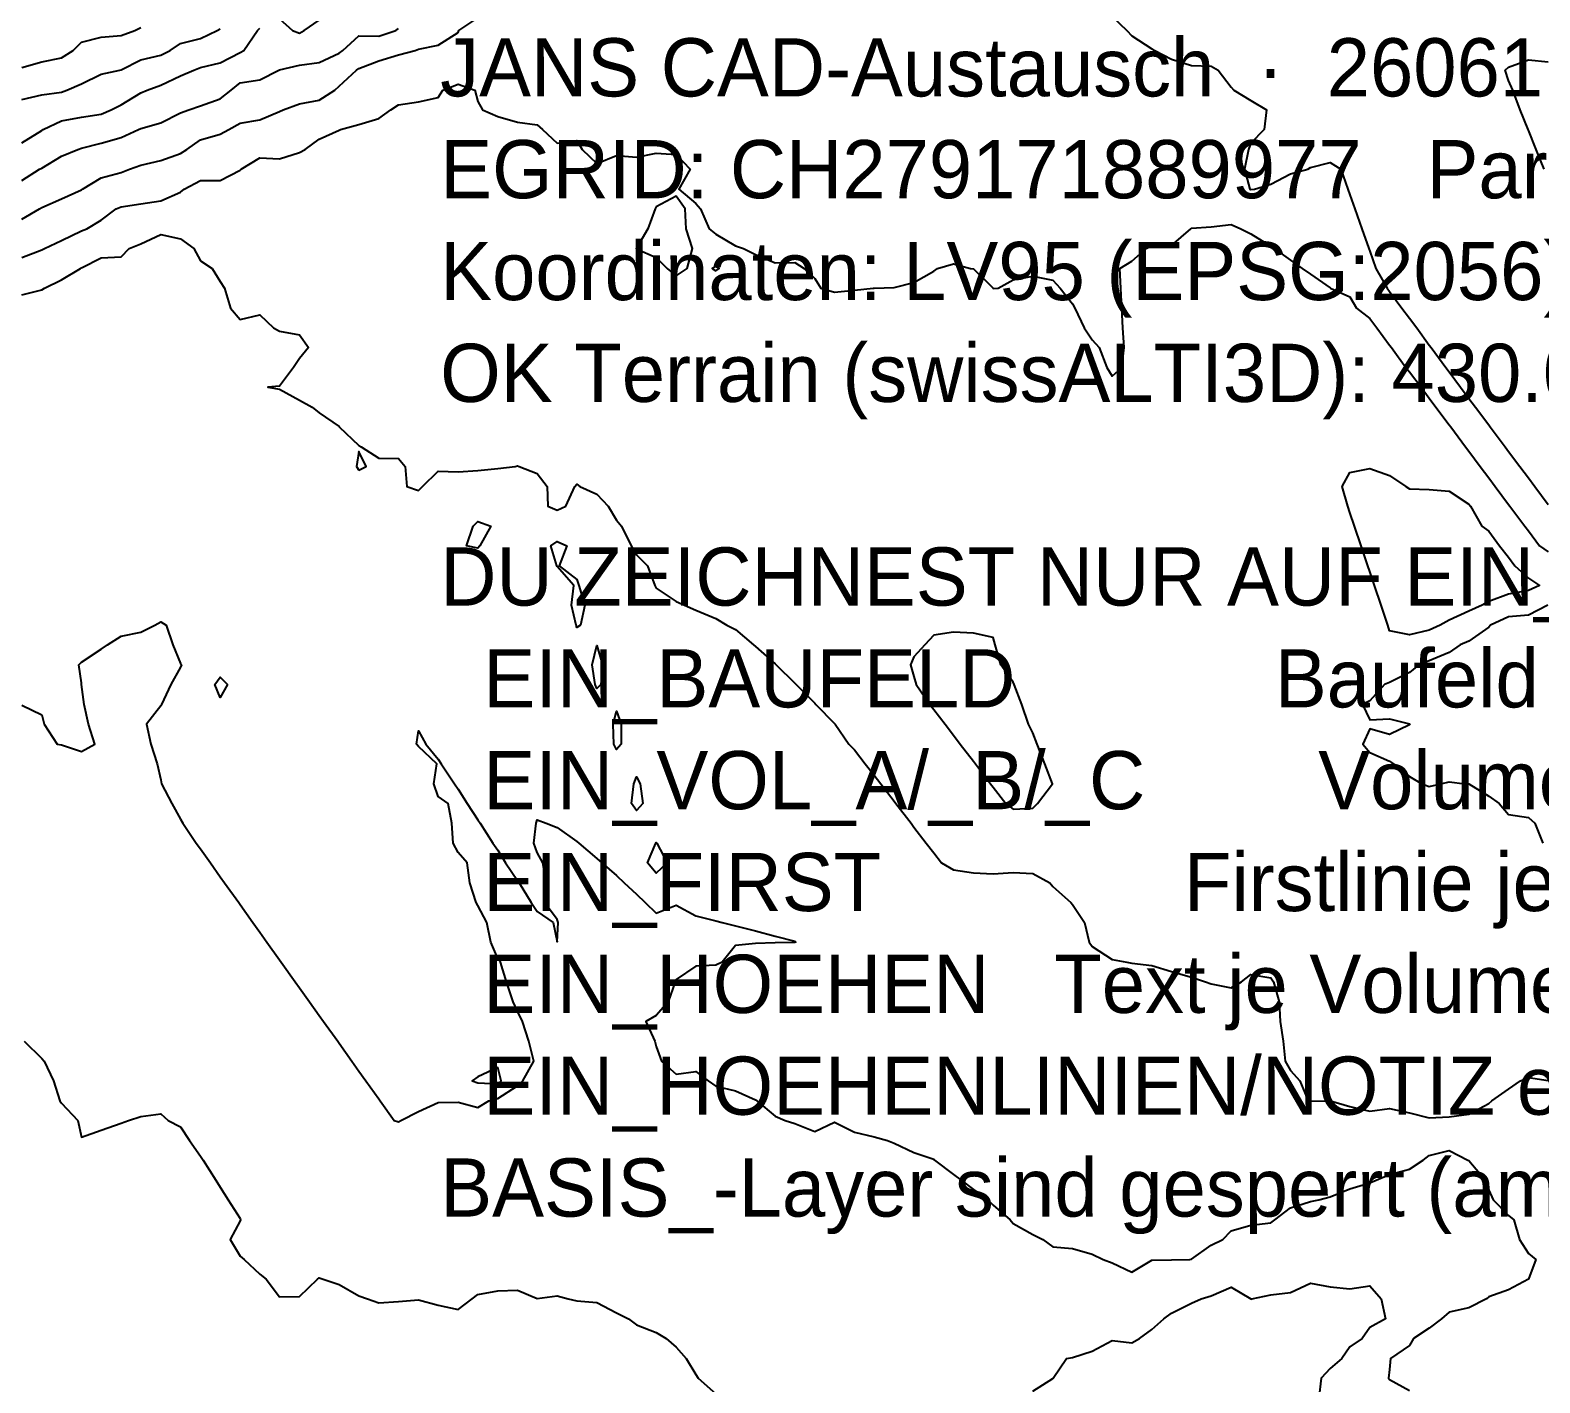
# Model space of a CAD drawing. Header units: metres. Extents: x 2681030 to 2681330, y 1246000 to 1246290.
# Drawn here: x 2681128.96 to 2681167.04, y 1246052.14 to 1246086.26 of the extents above; entities that cross this region are included whole.
import ezdxf

# ---------------------------------------------------------------- set-up
doc = ezdxf.new("R2010")
doc.units = ezdxf.units.M
doc.layers.add('BASIS_HOEHENLINIEN', color=8, linetype='Continuous')
doc.layers.add('BASIS_META', color=7, linetype='Continuous')

msp = doc.modelspace()

# ---------------------------------------------------------------- linework, layer by layer
at = {"layer": 'BASIS_HOEHENLINIEN'}
for points in [[(2681128.75, 1246081.489, 442.5), (2681129.194, 1246081.75, 442.5), (2681129.25, 1246081.785, 442.5), (2681129.75, 1246082.008, 442.5), (2681130.25, 1246082.235, 442.5), (2681130.278, 1246082.25, 442.5), (2681130.75, 1246082.536, 442.5), (2681131.25, 1246082.673, 442.5), (2681131.462, 1246082.75, 442.5), (2681131.75, 1246082.855, 442.5), (2681132.25, 1246082.973, 442.5), (2681132.75, 1246083.152, 442.5), (2681132.912, 1246083.25, 442.5), (2681133.25, 1246083.493, 442.5), (2681133.75, 1246083.635, 442.5), (2681133.969, 1246083.75, 442.5), (2681134.25, 1246083.916, 442.5), (2681134.75, 1246083.999, 442.5), (2681135.25, 1246084.208, 442.5), (2681135.336, 1246084.25, 442.5), (2681135.75, 1246084.399, 442.5), (2681136.25, 1246084.497, 442.5), (2681136.64, 1246084.75, 442.5), (2681136.75, 1246084.851, 442.5), (2681137.192, 1246085.25, 442.5), (2681137.25, 1246085.295, 442.5), (2681137.75, 1246085.483, 442.5), (2681138.25, 1246085.635, 442.5), (2681138.666, 1246085.75, 442.5), (2681138.75, 1246085.78, 442.5), (2681139.25, 1246085.883, 442.5), (2681139.75, 1246086.202, 442.5), (2681139.773, 1246086.25, 442.5), (2681140.25, 1246086.574, 442.5)], [(2681135.25, 1246086.543, 441.5), (2681135.578, 1246086.25, 441.5), (2681135.75, 1246086.181, 441.5), (2681135.871, 1246086.25, 441.5), (2681136.25, 1246086.512, 441.5)], [(2681156.25, 1246086.604, 442.5), (2681156.624, 1246086.25, 442.5), (2681156.75, 1246086.12, 442.5), (2681157.25, 1246085.789, 442.5), (2681157.327, 1246085.75, 442.5), (2681157.75, 1246085.532, 442.5), (2681158.25, 1246085.365, 442.5), (2681158.75, 1246085.352, 442.5), (2681158.925, 1246085.25, 442.5), (2681159.25, 1246084.824, 442.5), (2681159.321, 1246084.75, 442.5), (2681159.75, 1246084.482, 442.5), (2681160.147, 1246084.25, 442.5), (2681160.088, 1246083.75, 442.5), (2681159.75, 1246083.409, 442.5), (2681159.689, 1246083.25, 442.5), (2681159.586, 1246082.75, 442.5), (2681159.726, 1246082.25, 442.5), (2681159.75, 1246082.241, 442.5), (2681159.845, 1246082.25, 442.5), (2681160.25, 1246082.373, 442.5), (2681160.75, 1246082.634, 442.5), (2681161.188, 1246082.75, 442.5), (2681161.25, 1246082.799, 442.5), (2681161.75, 1246082.922, 442.5), (2681162.023, 1246082.75, 442.5), (2681162.199, 1246082.25, 442.5), (2681162.25, 1246082.104, 442.5), (2681162.374, 1246081.75, 442.5), (2681162.55, 1246081.25, 442.5), (2681162.727, 1246080.75, 442.5), (2681162.75, 1246080.682, 442.5), (2681162.902, 1246080.25, 442.5), (2681163.186, 1246079.75, 442.5), (2681163.25, 1246079.663, 442.5), (2681163.562, 1246079.25, 442.5), (2681163.75, 1246078.994, 442.5), (2681163.933, 1246078.75, 442.5), (2681164.25, 1246078.315, 442.5), (2681164.299, 1246078.25, 442.5), (2681164.668, 1246077.75, 442.5), (2681164.75, 1246077.64, 442.5), (2681165.042, 1246077.25, 442.5), (2681165.25, 1246076.971, 442.5), (2681165.415, 1246076.75, 442.5), (2681165.75, 1246076.302, 442.5), (2681165.789, 1246076.25, 442.5), (2681166.162, 1246075.75, 442.5), (2681166.25, 1246075.632, 442.5), (2681166.536, 1246075.25, 442.5), (2681166.75, 1246074.963, 442.5), (2681166.909, 1246074.75, 442.5), (2681167.25, 1246074.294, 442.5)], [(2681128.75, 1246085.318, 440.5), (2681129.25, 1246085.46, 440.5), (2681129.75, 1246085.565, 440.5), (2681130.044, 1246085.75, 440.5), (2681130.25, 1246085.956, 440.5), (2681130.75, 1246086.081, 440.5), (2681131.25, 1246086.122, 440.5), (2681131.597, 1246086.25, 440.5), (2681131.75, 1246086.329, 440.5)], [(2681128.75, 1246083.419, 441.5), (2681129.25, 1246083.725, 441.5), (2681129.285, 1246083.75, 441.5), (2681129.75, 1246083.97, 441.5), (2681130.25, 1246084.069, 441.5), (2681130.75, 1246084.144, 441.5), (2681131.001, 1246084.25, 441.5), (2681131.25, 1246084.38, 441.5), (2681131.75, 1246084.679, 441.5), (2681131.906, 1246084.75, 441.5), (2681132.25, 1246084.874, 441.5), (2681132.75, 1246085.108, 441.5), (2681133.081, 1246085.25, 441.5), (2681133.25, 1246085.314, 441.5), (2681133.75, 1246085.432, 441.5), (2681134.25, 1246085.693, 441.5), (2681134.345, 1246085.75, 441.5), (2681134.693, 1246086.25, 441.5), (2681134.75, 1246086.308, 441.5)], [(2681128.75, 1246082.471, 442), (2681129.193, 1246082.75, 442), (2681129.25, 1246082.782, 442), (2681129.75, 1246083.08, 442), (2681130.163, 1246083.25, 442), (2681130.25, 1246083.279, 442), (2681130.75, 1246083.411, 442), (2681131.25, 1246083.554, 442), (2681131.692, 1246083.75, 442), (2681131.75, 1246083.777, 442), (2681132.25, 1246083.922, 442), (2681132.75, 1246084.173, 442), (2681132.959, 1246084.25, 442), (2681133.25, 1246084.354, 442), (2681133.75, 1246084.524, 442), (2681134.026, 1246084.75, 442), (2681134.25, 1246084.927, 442), (2681134.75, 1246085.005, 442), (2681135.226, 1246085.25, 442), (2681135.25, 1246085.258, 442), (2681135.75, 1246085.376, 442), (2681136.25, 1246085.44, 442), (2681136.75, 1246085.677, 442), (2681136.842, 1246085.75, 442), (2681137.25, 1246086.121, 442), (2681137.75, 1246086.112, 442), (2681138.18, 1246086.25, 442), (2681138.25, 1246086.298, 442)], [(2681128.75, 1246084.508, 441), (2681129.25, 1246084.627, 441), (2681129.75, 1246084.694, 441), (2681129.881, 1246084.75, 441), (2681130.25, 1246084.905, 441), (2681130.75, 1246085.149, 441), (2681131.215, 1246085.25, 441), (2681131.25, 1246085.256, 441), (2681131.75, 1246085.509, 441), (2681132.25, 1246085.632, 441), (2681132.488, 1246085.75, 441), (2681132.75, 1246085.927, 441), (2681133.25, 1246086.047, 441), (2681133.677, 1246086.25, 441), (2681133.75, 1246086.297, 441)], [(2681167.152, 1246082.75, 442.5), (2681166.949, 1246083.25, 442.5), (2681166.75, 1246083.74, 442.5), (2681166.746, 1246083.75, 442.5), (2681166.543, 1246084.25, 442.5), (2681166.356, 1246084.75, 442.5), (2681166.25, 1246084.994, 442.5), (2681166.166, 1246085.25, 442.5), (2681166.25, 1246085.33, 442.5), (2681166.75, 1246085.511, 442.5), (2681167.25, 1246085.464, 442.5)], [(2681128.75, 1246080.527, 443), (2681129.25, 1246080.72, 443), (2681129.314, 1246080.75, 443), (2681129.75, 1246080.956, 443), (2681130.25, 1246081.196, 443), (2681130.389, 1246081.25, 443), (2681130.75, 1246081.468, 443), (2681131.13, 1246081.75, 443), (2681131.25, 1246081.804, 443), (2681131.75, 1246081.875, 443), (2681132.25, 1246081.953, 443), (2681132.75, 1246082.174, 443), (2681132.844, 1246082.25, 443), (2681133.25, 1246082.467, 443), (2681133.75, 1246082.467, 443), (2681134.25, 1246082.726, 443), (2681134.283, 1246082.75, 443), (2681134.75, 1246083.038, 443), (2681135.25, 1246083.011, 443), (2681135.75, 1246083.17, 443), (2681135.891, 1246083.25, 443), (2681136.25, 1246083.508, 443), (2681136.75, 1246083.74, 443), (2681136.788, 1246083.75, 443), (2681137.25, 1246083.876, 443), (2681137.75, 1246084.033, 443), (2681138.051, 1246084.25, 443), (2681138.25, 1246084.376, 443), (2681138.75, 1246084.449, 443), (2681139.25, 1246084.565, 443), (2681139.369, 1246084.75, 443), (2681139.75, 1246084.899, 443), (2681140.173, 1246084.75, 443), (2681140.25, 1246084.458, 443), (2681140.364, 1246084.25, 443), (2681140.75, 1246084.082, 443), (2681141.25, 1246083.942, 443), (2681141.75, 1246083.873, 443), (2681141.882, 1246083.75, 443), (2681142.25, 1246083.41, 443), (2681142.75, 1246083.48, 443), (2681142.885, 1246083.25, 443), (2681143.25, 1246082.893, 443), (2681143.75, 1246083.102, 443), (2681144.25, 1246083.053, 443), (2681144.75, 1246083.153, 443), (2681145.25, 1246083.12, 443), (2681145.602, 1246082.75, 443), (2681145.322, 1246082.25, 443), (2681145.75, 1246081.887, 443), (2681145.864, 1246081.75, 443), (2681146.088, 1246081.25, 443), (2681146.25, 1246081.112, 443), (2681146.75, 1246080.82, 443), (2681146.949, 1246080.75, 443), (2681147.25, 1246080.598, 443), (2681147.75, 1246080.392, 443), (2681148.25, 1246080.398, 443), (2681148.478, 1246080.25, 443), (2681148.75, 1246079.996, 443), (2681148.903, 1246079.75, 443), (2681149.25, 1246079.648, 443), (2681149.75, 1246079.7, 443), (2681150.22, 1246079.75, 443), (2681150.25, 1246079.755, 443), (2681150.75, 1246079.771, 443), (2681151.25, 1246079.89, 443), (2681151.75, 1246080.176, 443), (2681151.843, 1246080.25, 443), (2681152.25, 1246080.366, 443), (2681152.679, 1246080.25, 443), (2681152.75, 1246080.237, 443), (2681153.246, 1246079.75, 443), (2681153.25, 1246079.743, 443), (2681153.377, 1246079.75, 443), (2681153.75, 1246079.959, 443), (2681154.25, 1246080.052, 443), (2681154.75, 1246079.953, 443), (2681154.943, 1246079.75, 443), (2681155.25, 1246079.359, 443), (2681155.31, 1246079.25, 443), (2681155.544, 1246078.75, 443), (2681155.75, 1246078.445, 443), (2681155.919, 1246078.25, 443), (2681156.12, 1246077.75, 443), (2681156.25, 1246077.531, 443), (2681156.498, 1246077.75, 443), (2681156.55, 1246078.25, 443), (2681156.524, 1246078.75, 443), (2681156.497, 1246079.25, 443), (2681156.471, 1246079.75, 443), (2681156.445, 1246080.25, 443), (2681156.75, 1246080.436, 443), (2681157.11, 1246080.75, 443), (2681157.25, 1246080.815, 443), (2681157.75, 1246080.83, 443), (2681158.237, 1246081.25, 443), (2681158.25, 1246081.262, 443), (2681158.75, 1246081.301, 443), (2681159.25, 1246081.359, 443), (2681159.498, 1246081.25, 443), (2681159.75, 1246081.121, 443), (2681160.25, 1246080.809, 443), (2681160.334, 1246080.75, 443), (2681160.75, 1246080.458, 443), (2681161.047, 1246080.25, 443), (2681161.25, 1246080.107, 443), (2681161.75, 1246079.759, 443), (2681161.762, 1246079.75, 443), (2681162.25, 1246079.533, 443), (2681162.411, 1246079.25, 443), (2681162.75, 1246078.982, 443), (2681162.924, 1246078.75, 443), (2681163.25, 1246078.313, 443), (2681163.297, 1246078.25, 443), (2681163.663, 1246077.75, 443), (2681163.75, 1246077.644, 443), (2681164.044, 1246077.25, 443), (2681164.25, 1246076.974, 443), (2681164.418, 1246076.75, 443), (2681164.75, 1246076.305, 443), (2681164.791, 1246076.25, 443), (2681165.165, 1246075.75, 443), (2681165.25, 1246075.636, 443), (2681165.538, 1246075.25, 443), (2681165.75, 1246074.966, 443), (2681165.912, 1246074.75, 443), (2681166.25, 1246074.297, 443), (2681166.285, 1246074.25, 443), (2681166.659, 1246073.75, 443), (2681166.75, 1246073.628, 443), (2681167.032, 1246073.25, 443), (2681167.25, 1246073.1, 443)], [(2681145.25, 1246080.065, 443), (2681145.528, 1246080.25, 443), (2681145.665, 1246080.75, 443), (2681145.506, 1246081.25, 443), (2681145.477, 1246081.75, 443), (2681145.25, 1246082.076, 443), (2681144.75, 1246081.801, 443), (2681144.724, 1246081.75, 443), (2681144.535, 1246081.25, 443), (2681144.25, 1246080.759, 443), (2681144.246, 1246080.75, 443), (2681144.25, 1246080.747, 443), (2681144.75, 1246080.521, 443), (2681145.023, 1246080.25, 443), (2681145.25, 1246080.065, 443)], [(2681128.75, 1246079.579, 443.5), (2681129.25, 1246079.71, 443.5), (2681129.322, 1246079.75, 443.5), (2681129.75, 1246079.963, 443.5), (2681130.23, 1246080.25, 443.5), (2681130.25, 1246080.261, 443.5), (2681130.75, 1246080.514, 443.5), (2681131.25, 1246080.545, 443.5), (2681131.45, 1246080.75, 443.5), (2681131.75, 1246080.871, 443.5), (2681132.25, 1246081.107, 443.5), (2681132.75, 1246080.999, 443.5), (2681133.085, 1246080.75, 443.5), (2681133.25, 1246080.439, 443.5), (2681133.551, 1246080.25, 443.5), (2681133.75, 1246079.915, 443.5), (2681133.858, 1246079.75, 443.5), (2681134.014, 1246079.25, 443.5), (2681134.25, 1246078.961, 443.5), (2681134.75, 1246079.08, 443.5), (2681135.094, 1246078.75, 443.5), (2681135.25, 1246078.669, 443.5), (2681135.75, 1246078.572, 443.5), (2681135.975, 1246078.25, 443.5), (2681135.75, 1246077.975, 443.5), (2681135.597, 1246077.75, 443.5), (2681135.25, 1246077.281, 443.5), (2681134.951, 1246077.25, 443.5), (2681135.25, 1246077.2, 443.5), (2681135.75, 1246076.925, 443.5), (2681136.069, 1246076.75, 443.5), (2681136.25, 1246076.604, 443.5), (2681136.75, 1246076.263, 443.5), (2681136.755, 1246076.25, 443.5), (2681137.25, 1246075.78, 443.5), (2681137.307, 1246075.75, 443.5), (2681137.75, 1246075.459, 443.5), (2681138.25, 1246075.456, 443.5), (2681138.419, 1246075.25, 443.5), (2681138.454, 1246074.75, 443.5), (2681138.75, 1246074.647, 443.5), (2681138.855, 1246074.75, 443.5), (2681139.25, 1246075.13, 443.5), (2681139.75, 1246075.115, 443.5), (2681140.25, 1246075.147, 443.5), (2681140.75, 1246075.203, 443.5), (2681141.193, 1246075.25, 443.5), (2681141.25, 1246075.265, 443.5), (2681141.288, 1246075.25, 443.5), (2681141.75, 1246075.077, 443.5), (2681142.001, 1246074.75, 443.5), (2681142.015, 1246074.25, 443.5), (2681142.25, 1246074.149, 443.5), (2681142.466, 1246074.25, 443.5), (2681142.693, 1246074.75, 443.5), (2681142.75, 1246074.805, 443.5), (2681142.825, 1246074.75, 443.5), (2681143.25, 1246074.552, 443.5), (2681143.539, 1246074.25, 443.5), (2681143.75, 1246073.902, 443.5), (2681143.875, 1246073.75, 443.5), (2681144.119, 1246073.25, 443.5), (2681144.25, 1246073.02, 443.5), (2681144.529, 1246072.75, 443.5), (2681144.714, 1246072.25, 443.5), (2681144.75, 1246072.183, 443.5), (2681145.25, 1246071.843, 443.5), (2681145.466, 1246071.75, 443.5), (2681145.75, 1246071.629, 443.5), (2681146.25, 1246071.414, 443.5), (2681146.532, 1246071.25, 443.5), (2681146.75, 1246071.138, 443.5), (2681147.202, 1246070.75, 443.5), (2681147.25, 1246070.708, 443.5), (2681147.75, 1246070.277, 443.5), (2681147.777, 1246070.25, 443.5), (2681148.25, 1246069.785, 443.5), (2681148.281, 1246069.75, 443.5), (2681148.75, 1246069.282, 443.5), (2681148.772, 1246069.25, 443.5), (2681149.25, 1246068.766, 443.5), (2681149.263, 1246068.75, 443.5), (2681149.605, 1246068.25, 443.5), (2681149.75, 1246068.106, 443.5), (2681150.019, 1246067.75, 443.5), (2681150.25, 1246067.461, 443.5), (2681150.412, 1246067.25, 443.5), (2681150.75, 1246066.809, 443.5), (2681150.795, 1246066.75, 443.5), (2681151.178, 1246066.25, 443.5), (2681151.25, 1246066.156, 443.5), (2681151.561, 1246065.75, 443.5), (2681151.75, 1246065.504, 443.5), (2681151.944, 1246065.25, 443.5), (2681152.25, 1246065.073, 443.5), (2681152.75, 1246065.003, 443.5), (2681153.25, 1246064.977, 443.5), (2681153.75, 1246065.012, 443.5), (2681154.25, 1246064.981, 443.5), (2681154.682, 1246064.75, 443.5), (2681154.75, 1246064.66, 443.5), (2681155.206, 1246064.25, 443.5), (2681155.25, 1246064.199, 443.5), (2681155.554, 1246063.75, 443.5), (2681155.668, 1246063.25, 443.5), (2681155.75, 1246063.14, 443.5), (2681156.25, 1246062.817, 443.5), (2681156.621, 1246062.75, 443.5), (2681156.75, 1246062.724, 443.5), (2681157.25, 1246062.665, 443.5), (2681157.75, 1246062.513, 443.5), (2681158.25, 1246062.371, 443.5), (2681158.603, 1246062.25, 443.5), (2681158.75, 1246062.203, 443.5), (2681159.25, 1246062.098, 443.5), (2681159.51, 1246062.25, 443.5), (2681159.75, 1246062.437, 443.5), (2681160.25, 1246062.351, 443.5), (2681160.317, 1246062.25, 443.5), (2681160.465, 1246061.75, 443.5), (2681160.492, 1246061.25, 443.5), (2681160.563, 1246060.75, 443.5), (2681160.616, 1246060.25, 443.5), (2681160.75, 1246060.01, 443.5), (2681160.983, 1246059.75, 443.5), (2681161.193, 1246059.25, 443.5), (2681161.25, 1246059.241, 443.5), (2681161.693, 1246059.25, 443.5), (2681161.75, 1246059.252, 443.5), (2681161.757, 1246059.25, 443.5), (2681162.25, 1246059.105, 443.5), (2681162.75, 1246058.99, 443.5), (2681163.25, 1246059.054, 443.5), (2681163.75, 1246058.943, 443.5), (2681164.25, 1246058.819, 443.5), (2681164.75, 1246058.849, 443.5), (2681165.25, 1246058.91, 443.5), (2681165.75, 1246059.178, 443.5), (2681165.829, 1246059.25, 443.5), (2681166.25, 1246059.539, 443.5), (2681166.554, 1246059.75, 443.5), (2681166.75, 1246059.836, 443.5), (2681167.25, 1246059.763, 443.5)], [(2681146.25, 1246080.189, 443), (2681146.333, 1246080.25, 443), (2681146.25, 1246080.3, 443), (2681146.164, 1246080.25, 443), (2681146.25, 1246080.189, 443)], [(2681137.25, 1246075.156, 443.5), (2681137.431, 1246075.25, 443.5), (2681137.25, 1246075.63, 443.5), (2681137.185, 1246075.25, 443.5), (2681137.25, 1246075.156, 443.5)], [(2681164.522, 1246071.25, 443.5), (2681164.25, 1246071.126, 443.5), (2681163.75, 1246071.004, 443.5), (2681163.25, 1246071.109, 443.5), (2681163.203, 1246071.25, 443.5), (2681163.035, 1246071.75, 443.5), (2681162.868, 1246072.25, 443.5), (2681162.75, 1246072.601, 443.5), (2681162.7, 1246072.75, 443.5), (2681162.533, 1246073.25, 443.5), (2681162.365, 1246073.75, 443.5), (2681162.25, 1246074.094, 443.5), (2681162.198, 1246074.25, 443.5), (2681162.055, 1246074.75, 443.5), (2681162.25, 1246075.097, 443.5), (2681162.75, 1246075.202, 443.5), (2681163.25, 1246075.025, 443.5), (2681163.656, 1246074.75, 443.5), (2681163.75, 1246074.691, 443.5), (2681164.25, 1246074.675, 443.5), (2681164.75, 1246074.629, 443.5), (2681165.25, 1246074.3, 443.5), (2681165.288, 1246074.25, 443.5), (2681165.578, 1246073.75, 443.5), (2681165.75, 1246073.621, 443.5), (2681166.022, 1246073.25, 443.5), (2681166.25, 1246072.961, 443.5), (2681166.408, 1246072.75, 443.5), (2681166.75, 1246072.434, 443.5), (2681167.031, 1246072.25, 443.5), (2681166.75, 1246072.125, 443.5), (2681166.25, 1246072.027, 443.5), (2681165.75, 1246071.847, 443.5), (2681165.581, 1246071.75, 443.5), (2681165.25, 1246071.606, 443.5), (2681164.75, 1246071.373, 443.5), (2681164.522, 1246071.25, 443.5)], [(2681140.296, 1246073.25, 444), (2681140.25, 1246073.194, 444), (2681139.966, 1246073.25, 444), (2681140.132, 1246073.75, 444), (2681140.25, 1246073.864, 444), (2681140.576, 1246073.75, 444), (2681140.296, 1246073.25, 444)], [(2681142.836, 1246071.25, 444), (2681142.75, 1246071.188, 444), (2681142.729, 1246071.25, 444), (2681142.61, 1246071.75, 444), (2681142.672, 1246072.25, 444), (2681142.25, 1246072.726, 444), (2681142.242, 1246072.75, 444), (2681142.091, 1246073.25, 444), (2681142.25, 1246073.362, 444), (2681142.494, 1246073.25, 444), (2681142.302, 1246072.75, 444), (2681142.75, 1246072.4, 444), (2681142.795, 1246072.25, 444), (2681142.946, 1246071.75, 444), (2681142.836, 1246071.25, 444)], [(2681167.244, 1246071.75, 443), (2681166.75, 1246071.504, 443), (2681166.25, 1246071.46, 443), (2681165.791, 1246071.25, 443), (2681165.75, 1246071.196, 443), (2681165.25, 1246070.847, 443), (2681165.03, 1246070.75, 443), (2681164.75, 1246070.558, 443), (2681164.25, 1246070.352, 443), (2681163.988, 1246070.25, 443), (2681163.75, 1246070.056, 443), (2681163.25, 1246069.803, 443), (2681163.118, 1246069.75, 443), (2681162.75, 1246069.336, 443), (2681162.562, 1246069.25, 443), (2681162.75, 1246068.859, 443), (2681163.25, 1246068.888, 443), (2681163.75, 1246068.759, 443), (2681163.761, 1246068.75, 443), (2681163.75, 1246068.738, 443), (2681163.25, 1246068.491, 443), (2681162.75, 1246068.63, 443), (2681162.575, 1246068.25, 443), (2681162.75, 1246068.04, 443), (2681163.25, 1246067.817, 443), (2681163.344, 1246067.75, 443), (2681163.75, 1246067.434, 443), (2681164.06, 1246067.25, 443), (2681164.25, 1246067.175, 443), (2681164.54, 1246067.25, 443), (2681164.75, 1246067.297, 443), (2681165.145, 1246067.25, 443), (2681165.25, 1246067.243, 443), (2681165.75, 1246066.934, 443), (2681166.012, 1246066.75, 443), (2681166.25, 1246066.475, 443), (2681166.75, 1246066.394, 443), (2681166.913, 1246066.25, 443), (2681167.115, 1246065.75, 443)], [(2681128.75, 1246069.23, 444), (2681129.25, 1246068.991, 444), (2681129.309, 1246068.75, 444), (2681129.638, 1246068.25, 444), (2681129.75, 1246068.233, 444), (2681130.25, 1246068.065, 444), (2681130.59, 1246068.25, 444), (2681130.429, 1246068.75, 444), (2681130.319, 1246069.25, 444), (2681130.253, 1246069.75, 444), (2681130.25, 1246069.79, 444), (2681130.183, 1246070.25, 444), (2681130.25, 1246070.316, 444), (2681130.75, 1246070.644, 444), (2681130.91, 1246070.75, 444), (2681131.25, 1246070.975, 444), (2681131.75, 1246071.071, 444), (2681132.105, 1246071.25, 444), (2681132.25, 1246071.33, 444), (2681132.383, 1246071.25, 444), (2681132.555, 1246070.75, 444), (2681132.75, 1246070.279, 444), (2681132.773, 1246070.25, 444), (2681132.75, 1246070.188, 444), (2681132.503, 1246069.75, 444), (2681132.272, 1246069.25, 444), (2681132.25, 1246069.213, 444), (2681131.893, 1246068.75, 444), (2681132, 1246068.25, 444), (2681132.162, 1246067.75, 444), (2681132.25, 1246067.344, 444), (2681132.27, 1246067.25, 444), (2681132.526, 1246066.75, 444), (2681132.75, 1246066.355, 444), (2681132.807, 1246066.25, 444), (2681133.146, 1246065.75, 444), (2681133.25, 1246065.605, 444), (2681133.503, 1246065.25, 444), (2681133.75, 1246064.904, 444), (2681133.86, 1246064.75, 444), (2681134.217, 1246064.25, 444), (2681134.25, 1246064.204, 444), (2681134.574, 1246063.75, 444), (2681134.75, 1246063.503, 444), (2681134.93, 1246063.25, 444), (2681135.25, 1246062.802, 444), (2681135.287, 1246062.75, 444), (2681135.644, 1246062.25, 444), (2681135.75, 1246062.102, 444), (2681136.001, 1246061.75, 444), (2681136.25, 1246061.401, 444), (2681136.358, 1246061.25, 444), (2681136.715, 1246060.75, 444), (2681136.75, 1246060.7, 444), (2681137.071, 1246060.25, 444), (2681137.25, 1246060, 444), (2681137.428, 1246059.75, 444), (2681137.75, 1246059.299, 444), (2681137.785, 1246059.25, 444), (2681138.142, 1246058.75, 444), (2681138.25, 1246058.72, 444), (2681138.31, 1246058.75, 444), (2681138.75, 1246058.976, 444), (2681139.25, 1246059.21, 444), (2681139.75, 1246059.216, 444), (2681140.25, 1246059.082, 444), (2681140.529, 1246059.25, 444), (2681140.75, 1246059.307, 444), (2681141.25, 1246059.628, 444), (2681141.387, 1246059.75, 444), (2681141.658, 1246060.25, 444), (2681141.533, 1246060.75, 444), (2681141.372, 1246061.25, 444), (2681141.25, 1246061.507, 444), (2681141.14, 1246061.75, 444), (2681140.974, 1246062.25, 444), (2681140.818, 1246062.75, 444), (2681140.75, 1246062.843, 444), (2681140.575, 1246063.25, 444), (2681140.475, 1246063.75, 444), (2681140.25, 1246064.178, 444), (2681140.21, 1246064.25, 444), (2681140.045, 1246064.75, 444), (2681139.979, 1246065.25, 444), (2681139.75, 1246065.514, 444), (2681139.626, 1246065.75, 444), (2681139.597, 1246066.25, 444), (2681139.497, 1246066.75, 444), (2681139.25, 1246066.93, 444), (2681139.138, 1246067.25, 444), (2681139.213, 1246067.75, 444), (2681138.75, 1246068.186, 444), (2681138.706, 1246068.25, 444), (2681138.75, 1246068.582, 444), (2681138.937, 1246068.25, 444), (2681139.25, 1246067.872, 444), (2681139.325, 1246067.75, 444), (2681139.657, 1246067.25, 444), (2681139.75, 1246067.108, 444), (2681139.976, 1246066.75, 444), (2681140.25, 1246066.339, 444), (2681140.306, 1246066.25, 444), (2681140.631, 1246065.75, 444), (2681140.75, 1246065.571, 444), (2681140.95, 1246065.25, 444), (2681141.25, 1246064.807, 444), (2681141.288, 1246064.75, 444), (2681141.598, 1246064.25, 444), (2681141.75, 1246064.025, 444), (2681142.15, 1246063.75, 444), (2681142.25, 1246063.261, 444), (2681142.272, 1246063.75, 444), (2681142.25, 1246063.825, 444), (2681141.932, 1246064.25, 444), (2681141.977, 1246064.75, 444), (2681141.887, 1246065.25, 444), (2681141.75, 1246065.518, 444), (2681141.659, 1246065.75, 444), (2681141.717, 1246066.25, 444), (2681141.75, 1246066.334, 444), (2681141.97, 1246066.25, 444), (2681142.25, 1246066.143, 444), (2681142.75, 1246065.788, 444), (2681142.794, 1246065.75, 444), (2681143.25, 1246065.364, 444), (2681143.379, 1246065.25, 444), (2681143.75, 1246064.934, 444), (2681143.938, 1246064.75, 444), (2681144.25, 1246064.465, 444), (2681144.473, 1246064.25, 444), (2681144.75, 1246063.98, 444), (2681145.25, 1246064.188, 444), (2681145.75, 1246063.919, 444), (2681146.25, 1246063.791, 444), (2681146.41, 1246063.75, 444), (2681146.75, 1246063.663, 444), (2681147.25, 1246063.535, 444), (2681147.75, 1246063.407, 444), (2681148.25, 1246063.279, 444), (2681148.267, 1246063.25, 444), (2681148.25, 1246063.247, 444), (2681147.75, 1246063.231, 444), (2681147.25, 1246063.216, 444), (2681146.75, 1246063.17, 444), (2681146.412, 1246062.75, 444), (2681146.25, 1246062.672, 444), (2681145.75, 1246062.644, 444), (2681145.25, 1246062.306, 444), (2681145.223, 1246062.25, 444), (2681145.047, 1246061.75, 444), (2681144.75, 1246061.402, 444), (2681144.49, 1246061.25, 444), (2681144.714, 1246060.75, 444), (2681144.75, 1246060.623, 444), (2681144.885, 1246060.25, 444), (2681145.25, 1246059.921, 444), (2681145.75, 1246059.985, 444), (2681146.06, 1246059.75, 444), (2681146.25, 1246059.623, 444), (2681146.75, 1246059.5, 444), (2681147.25, 1246059.273, 444), (2681147.284, 1246059.25, 444), (2681147.75, 1246058.865, 444), (2681147.998, 1246058.75, 444), (2681148.25, 1246058.678, 444), (2681148.75, 1246058.471, 444), (2681149.25, 1246058.712, 444), (2681149.75, 1246058.458, 444), (2681150.25, 1246058.344, 444), (2681150.583, 1246058.25, 444), (2681150.75, 1246058.183, 444), (2681151.25, 1246057.948, 444), (2681151.75, 1246057.776, 444), (2681151.772, 1246057.75, 444), (2681152.25, 1246057.39, 444), (2681152.443, 1246057.25, 444), (2681152.75, 1246057.016, 444), (2681153.114, 1246056.75, 444), (2681153.25, 1246056.619, 444), (2681153.68, 1246056.25, 444), (2681153.75, 1246056.152, 444), (2681154.25, 1246055.875, 444), (2681154.499, 1246055.75, 444), (2681154.75, 1246055.567, 444), (2681155.25, 1246055.527, 444), (2681155.75, 1246055.377, 444), (2681156.02, 1246055.25, 444), (2681156.25, 1246055.16, 444), (2681156.75, 1246054.924, 444), (2681157.25, 1246055.229, 444), (2681157.75, 1246055.24, 444), (2681158.211, 1246055.25, 444), (2681158.25, 1246055.253, 444), (2681158.75, 1246055.606, 444), (2681159.041, 1246055.75, 444), (2681159.25, 1246055.97, 444), (2681159.75, 1246056.115, 444), (2681160.25, 1246056.171, 444), (2681160.351, 1246056.25, 444), (2681160.75, 1246056.552, 444), (2681161.25, 1246056.705, 444), (2681161.466, 1246056.75, 444), (2681161.75, 1246056.823, 444), (2681162.25, 1246057.03, 444), (2681162.75, 1246057.18, 444), (2681162.914, 1246057.25, 444), (2681163.25, 1246057.391, 444), (2681163.75, 1246057.522, 444), (2681164.1, 1246057.75, 444), (2681164.25, 1246057.867, 444), (2681164.75, 1246057.996, 444), (2681165.227, 1246057.75, 444), (2681165.25, 1246057.74, 444), (2681165.667, 1246057.25, 444), (2681165.75, 1246056.993, 444), (2681165.861, 1246056.75, 444), (2681166.25, 1246056.359, 444), (2681166.38, 1246056.25, 444), (2681166.53, 1246055.75, 444), (2681166.75, 1246055.399, 444), (2681166.938, 1246055.25, 444), (2681166.75, 1246054.75, 444), (2681166.75, 1246054.75, 444), (2681166.25, 1246054.482, 444), (2681165.75, 1246054.306, 444), (2681165.695, 1246054.25, 444), (2681165.25, 1246054.03, 444), (2681164.75, 1246053.921, 444), (2681164.56, 1246053.75, 444), (2681164.25, 1246053.512, 444), (2681163.852, 1246053.25, 444), (2681163.75, 1246053.077, 444), (2681163.276, 1246052.75, 444), (2681163.25, 1246052.475, 444), (2681163.22, 1246052.25, 444), (2681163.25, 1246052.222, 444), (2681163.75, 1246051.938, 444)], [(2681154.25, 1246066.63, 443), (2681154.367, 1246066.75, 443), (2681154.749, 1246067.25, 443), (2681154.554, 1246067.75, 443), (2681154.359, 1246068.25, 443), (2681154.25, 1246068.531, 443), (2681154.143, 1246068.75, 443), (2681153.97, 1246069.25, 443), (2681153.775, 1246069.75, 443), (2681153.75, 1246069.814, 443), (2681153.443, 1246070.25, 443), (2681153.296, 1246070.75, 443), (2681153.25, 1246070.942, 443), (2681152.75, 1246071.043, 443), (2681152.25, 1246071.072, 443), (2681151.75, 1246070.999, 443), (2681151.526, 1246070.75, 443), (2681151.25, 1246070.454, 443), (2681151.166, 1246070.25, 443), (2681151.25, 1246069.958, 443), (2681151.304, 1246069.75, 443), (2681151.653, 1246069.25, 443), (2681151.75, 1246069.123, 443), (2681152.036, 1246068.75, 443), (2681152.25, 1246068.471, 443), (2681152.419, 1246068.25, 443), (2681152.75, 1246067.818, 443), (2681152.802, 1246067.75, 443), (2681153.185, 1246067.25, 443), (2681153.25, 1246067.166, 443), (2681153.568, 1246066.75, 443), (2681153.75, 1246066.603, 443), (2681154.25, 1246066.63, 443)], [(2681143.353, 1246069.75, 444), (2681143.25, 1246069.649, 444), (2681143.208, 1246069.75, 444), (2681143.133, 1246070.25, 444), (2681143.25, 1246070.74, 444), (2681143.398, 1246070.25, 444), (2681143.353, 1246069.75, 444)], [(2681133.934, 1246069.75, 444), (2681133.75, 1246069.422, 444), (2681133.616, 1246069.75, 444), (2681133.75, 1246069.935, 444), (2681133.934, 1246069.75, 444)], [(2681143.862, 1246068.25, 444), (2681143.75, 1246068.11, 444), (2681143.678, 1246068.25, 444), (2681143.661, 1246068.75, 444), (2681143.75, 1246069.081, 444), (2681143.866, 1246068.75, 444), (2681143.862, 1246068.25, 444)], [(2681144.413, 1246066.75, 444), (2681144.25, 1246066.571, 444), (2681144.128, 1246066.75, 444), (2681144.184, 1246067.25, 444), (2681144.25, 1246067.422, 444), (2681144.342, 1246067.25, 444), (2681144.413, 1246066.75, 444)], [(2681145.029, 1246065.25, 444), (2681144.75, 1246064.989, 444), (2681144.529, 1246065.25, 444), (2681144.741, 1246065.75, 444), (2681144.75, 1246065.762, 444), (2681144.764, 1246065.75, 444), (2681145.029, 1246065.25, 444)], [(2681128.802, 1246060.75, 444.5), (2681129.25, 1246060.316, 444.5), (2681129.312, 1246060.25, 444.5), (2681129.542, 1246059.75, 444.5), (2681129.706, 1246059.25, 444.5), (2681129.75, 1246059.188, 444.5), (2681130.161, 1246058.75, 444.5), (2681130.25, 1246058.328, 444.5), (2681130.75, 1246058.506, 444.5), (2681131.25, 1246058.685, 444.5), (2681131.434, 1246058.75, 444.5), (2681131.75, 1246058.853, 444.5), (2681132.25, 1246058.917, 444.5), (2681132.44, 1246058.75, 444.5), (2681132.75, 1246058.593, 444.5), (2681132.973, 1246058.25, 444.5), (2681133.25, 1246057.856, 444.5), (2681133.318, 1246057.75, 444.5), (2681133.636, 1246057.25, 444.5), (2681133.75, 1246057.07, 444.5), (2681133.954, 1246056.75, 444.5), (2681134.25, 1246056.283, 444.5), (2681134.262, 1246056.25, 444.5), (2681134.25, 1246056.223, 444.5), (2681134.004, 1246055.75, 444.5), (2681134.25, 1246055.329, 444.5), (2681134.357, 1246055.25, 444.5), (2681134.75, 1246054.874, 444.5), (2681134.91, 1246054.75, 444.5), (2681135.25, 1246054.308, 444.5), (2681135.75, 1246054.31, 444.5), (2681136.201, 1246054.75, 444.5), (2681136.25, 1246054.78, 444.5), (2681136.346, 1246054.75, 444.5), (2681136.75, 1246054.612, 444.5), (2681137.25, 1246054.331, 444.5), (2681137.469, 1246054.25, 444.5), (2681137.75, 1246054.152, 444.5), (2681138.25, 1246054.183, 444.5), (2681138.75, 1246054.229, 444.5), (2681139.25, 1246054.093, 444.5), (2681139.75, 1246053.987, 444.5), (2681140.11, 1246054.25, 444.5), (2681140.25, 1246054.36, 444.5), (2681140.75, 1246054.455, 444.5), (2681141.25, 1246054.473, 444.5), (2681141.75, 1246054.263, 444.5), (2681142.25, 1246054.331, 444.5), (2681142.529, 1246054.25, 444.5), (2681142.75, 1246054.207, 444.5), (2681143.25, 1246054.164, 444.5), (2681143.75, 1246053.898, 444.5), (2681144.047, 1246053.75, 444.5), (2681144.25, 1246053.599, 444.5), (2681144.75, 1246053.401, 444.5), (2681144.998, 1246053.25, 444.5), (2681145.25, 1246053.033, 444.5), (2681145.501, 1246052.75, 444.5), (2681145.75, 1246052.341, 444.5), (2681145.808, 1246052.25, 444.5), (2681146.25, 1246051.855, 444.5)], [(2681140.75, 1246059.681, 443.5), (2681140.836, 1246059.75, 443.5), (2681140.75, 1246060.09, 443.5), (2681140.25, 1246059.856, 443.5), (2681140.11, 1246059.75, 443.5), (2681140.25, 1246059.699, 443.5), (2681140.75, 1246059.681, 443.5)], [(2681154.25, 1246051.928, 444.5), (2681154.75, 1246052.245, 444.5), (2681154.759, 1246052.25, 444.5), (2681155.1, 1246052.75, 444.5), (2681155.25, 1246052.776, 444.5), (2681155.75, 1246052.93, 444.5), (2681156.25, 1246053.206, 444.5), (2681156.75, 1246053.143, 444.5), (2681156.943, 1246053.25, 444.5), (2681157.25, 1246053.478, 444.5), (2681157.557, 1246053.75, 444.5), (2681157.75, 1246053.888, 444.5), (2681158.25, 1246054.148, 444.5), (2681158.498, 1246054.25, 444.5), (2681158.75, 1246054.327, 444.5), (2681159.25, 1246054.55, 444.5), (2681159.745, 1246054.25, 444.5), (2681159.75, 1246054.245, 444.5), (2681159.77, 1246054.25, 444.5), (2681160.25, 1246054.358, 444.5), (2681160.75, 1246054.415, 444.5), (2681161.25, 1246054.651, 444.5), (2681161.75, 1246054.559, 444.5), (2681162.25, 1246054.504, 444.5), (2681162.75, 1246054.582, 444.5), (2681163.039, 1246054.25, 444.5), (2681163.147, 1246053.75, 444.5), (2681162.75, 1246053.529, 444.5), (2681162.555, 1246053.25, 444.5), (2681162.25, 1246053.044, 444.5), (2681162.042, 1246052.75, 444.5), (2681161.75, 1246052.495, 444.5), (2681161.522, 1246052.25, 444.5), (2681161.462, 1246051.75, 444.5)]]:
    msp.add_polyline3d(points, dxfattribs=at)

# ---------------------------------------------------------------- texts
at = {"layer": 'BASIS_META'}
for s, p in [('JANS CAD-Austausch  ·  260611-GrubenstrWD5381', (2681139.3, 1246084.588)), ('EGRID: CH279171889977   Parzelle: WD5381   Zone: BZO ZH (zu verifizieren)', (2681139.3, 1246082.019)), ("Koordinaten: LV95 (EPSG:2056)' Einheit Meter   ·   Parzelle: 3'201 m2", (2681139.3, 1246079.45)), ('OK Terrain (swissALTI3D): 430.0 m ue.M.', (2681139.3, 1246076.881)), ('DU ZEICHNEST NUR AUF EIN_-LAYERN:', (2681139.3, 1246071.743)), ('  EIN_BAUFELD            Baufeld (geschlossene Polylinie)', (2681139.3, 1246069.174)), ('  EIN_VOL_A/_B/_C        Volumen-Grundriss je Variante (geschlossen)', (2681139.3, 1246066.605)), ('  EIN_FIRST              Firstlinie je Volumen (Richtung zaehlt)', (2681139.3, 1246064.036)), ('  EIN_HOEHEN   Text je Volumen:  V-A | TH=12.50 | FH=16.20 | OKT=445.30', (2681139.3, 1246061.467)), ('  EIN_HOEHENLINIEN/NOTIZ eigene Koten / Anmerkungen', (2681139.3, 1246058.898)), ('BASIS_-Layer sind gesperrt (amtliche Grundlage). AUS_-Layer schreibt der Hub.', (2681139.3, 1246056.329))]:
    msp.add_text(s, height=1.468, dxfattribs=at).set_placement(p)

doc.saveas('drawing.dxf')
